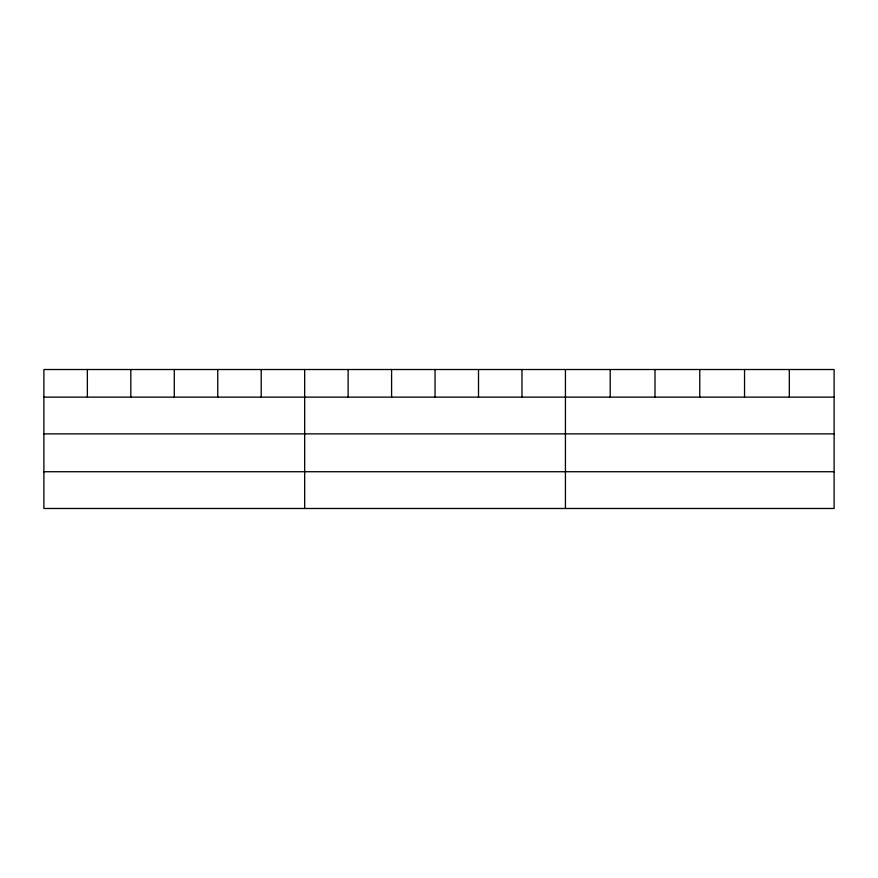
<?xml version="1.0" encoding="UTF-8"?>
<svg xmlns="http://www.w3.org/2000/svg" width="878" height="878" viewBox="0 0 878 878"><rect width="100%" height="100%" fill="white"/><g stroke="black" fill="none" stroke-linecap="round" stroke-linejoin="round"><path stroke-width="1.32" d="M834.1 433.875L834.1 369.517L43.9 369.517L43.9 508.483L834.1 508.483L834.1 433.875L43.9 433.875M43.9 397.13L834.1 397.13M43.9 471.727L834.1 471.727M789.322 369.517L789.322 397.13M744.544 369.517L744.544 397.13M699.766 369.517L699.766 397.13M654.988 369.517L654.988 397.13M610.21 369.517L610.21 397.13M565.432 369.517L565.432 508.483M521.971 369.517L521.971 397.13M478.51 369.517L478.51 397.13M435.049 369.517L435.049 397.13M391.588 369.517L391.588 397.13M348.127 369.517L348.127 397.13M304.666 369.517L304.666 508.483M261.205 369.517L261.205 397.13M217.744 369.517L217.744 397.13M174.283 369.517L174.283 397.13M130.822 369.517L130.822 397.13M87.361 369.517L87.361 397.13"/></g></svg>
